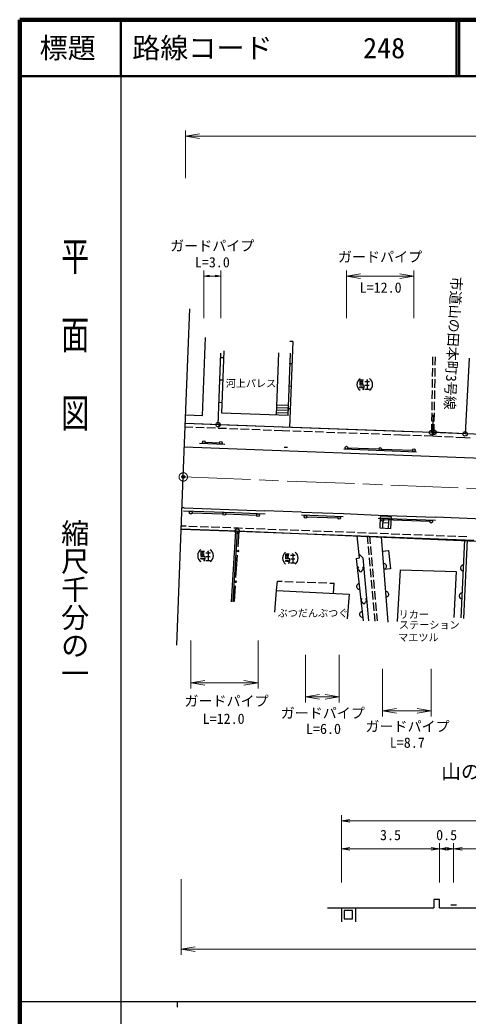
# Model space of a CAD drawing. Units: millimetres at full size, sheet at 1:1000, with parts at other scales. Extents: x 40000 to 680000, y 20000 to 380000.
# Drawn here: x 40000 to 119839, y 202409 to 380000 of the extents above; entities that cross this region are included whole.
import ezdxf
from ezdxf.enums import TextEntityAlignment as Align

# ---------------------------------------------------------------- set-up
doc = ezdxf.new("R2010")
doc.units = ezdxf.units.MM
doc.header["$LTSCALE"] = 1000
doc.header["$PDMODE"] = 32
doc.header["$PDSIZE"] = 500
doc.linetypes.add('CHAIN', pattern=[18.5, 12, -1.5, 3.5, -1.5])
for name, color, linetype, lineweight in [('M-BGD', 7, 'Continuous', 25), ('M-BMK', 2, 'CHAIN', 13), ('M-BMK-HTXT', 7, 'Continuous', 13), ('M-BMK-OTRS', 5, 'Continuous', 25), ('M-BMK-ROW', 30, 'Continuous', 25), ('M-STR-HTXT', 7, 'Continuous', 13), ('M-STR-STRC', 7, 'Continuous', 25), ('M-TTL', 2, 'Continuous', 140), ('M-TTL-BAND', 7, 'Continuous', 25), ('M-TTL-LINE', 7, 'Continuous', 50)]:
    doc.layers.add(name, color=color, linetype=linetype, lineweight=lineweight)
doc.layers.add('M-OTRS', color=6, linetype='Continuous')
doc.layers.add('M-TTL-TXT', color=7, linetype='Continuous')
doc.styles.add('@ＭＳ ゴシック', font='')
doc.styles.add('ＭＳ ゴシック', font='')
doc.styles.get('@ＭＳ ゴシック').set_extended_font_data('@MS Gothic')
doc.styles.get('ＭＳ ゴシック').set_extended_font_data('MS Gothic')

# ---------------------------------------------------------------- blocks, each defined once
blk = doc.blocks.new('open_arrow')
at = {"color": 0, "linetype": 'Continuous', "lineweight": -2}
blk.add_lwpolyline([(7.5, 1.25), (0, 0), (7.5, -1.25)], dxfattribs=at)

msp = doc.modelspace()

# ---------------------------------------------------------------- linework, layer by layer
at = {"layer": 'M-BGD'}
for p, q in [((72532, 309498), (73034, 323383)), ((88612, 322662), (88055, 307359)), ((88612, 322662), (88112, 322680)), ((75303, 307839), (75768, 320604)), ((75740, 319831), (76239, 319813)), ((75964, 309913), (76369, 321025)), ((85733, 309560), (86138, 320671)), ((87784, 309485), (88188, 320596)), ((113564, 318443), (113590, 319943)), ((113994, 318435), (114020, 319936)), ((120036, 319700), (119319, 306194)), ((88467, 318665), (87967, 318683)), ((113530, 316443), (113556, 317943)), ((113960, 316436), (113986, 317935)), ((75594, 315834), (76094, 315815)), ((88321, 314667), (87821, 314686)), ((100640, 314633), (100523, 314343)), ((100638, 314870), (100638, 315807)), ((100638, 315807), (101223, 315807)), ((100638, 315516), (101168, 315516)), ((100638, 315222), (101165, 315222)), ((101346, 314870), (100638, 314870)), ((100758, 314635), (100818, 314343)), ((100934, 314633), (100993, 314345)), ((100935, 315807), (100935, 314870)), ((101051, 314633), (101169, 314399)), ((101288, 314275), (101346, 314566)), ((101346, 314566), (101346, 314870)), ((101465, 315516), (102287, 315516)), ((101465, 315516), (102280, 315516)), ((101524, 314870), (102222, 314870)), ((101756, 315872), (101931, 315578)), ((101870, 315516), (101870, 314165)), ((113495, 314443), (113521, 315943)), ((113925, 314436), (113951, 315936)), ((101055, 314168), (101165, 314107)), ((101165, 314107), (101288, 314275)), ((101462, 314165), (102277, 314165)), ((113461, 312444), (113487, 313943)), ((113891, 312436), (113917, 313936)), ((75449, 311836), (75948, 311818)), ((85783, 310928), (87834, 310854)), ((85800, 311378), (87850, 311303)), ((113426, 310444), (113452, 311944)), ((113856, 310437), (113882, 311936)), ((69539, 309607), (72532, 309498)), ((87784, 309485), (75964, 309913)), ((85751, 310029), (87801, 309954)), ((85767, 310478), (87818, 310404)), ((88176, 310670), (87676, 310688)), ((113392, 308444), (113418, 309944)), ((113541, 305787), (113676, 309617)), ((113822, 308437), (113848, 309937)), ((70828, 307357), (69453, 307409)), ((86717, 307408), (69479, 308059)), ((72827, 307282), (71328, 307338)), ((74825, 307206), (73326, 307263)), ((75303, 307839), (75803, 307821)), ((108016, 306633), (86717, 307408)), ((113357, 306444), (113383, 307944)), ((113787, 306437), (113813, 307937)), ((76824, 307131), (75325, 307188)), ((78823, 307056), (77324, 307112)), ((80821, 306980), (79322, 307037)), ((82820, 306905), (81321, 306961)), ((84818, 306829), (83319, 306886)), ((86693, 306759), (85318, 306810)), ((88099, 306707), (86693, 306759)), ((90098, 306635), (88599, 306689)), ((92096, 306562), (90597, 306616)), ((94095, 306489), (92596, 306544)), ((96094, 306417), (94595, 306471)), ((98092, 306344), (96593, 306398)), ((100091, 306271), (98592, 306326)), ((102090, 306198), (100591, 306253)), ((104088, 306126), (102589, 306180)), ((106087, 306053), (104588, 306108)), ((107993, 305984), (106587, 306035)), ((109518, 305930), (107993, 305984)), ((113564, 306437), (108016, 306633)), ((111516, 305859), (110017, 305912)), ((113541, 305787), (112016, 305841)), ((115167, 305704), (113541, 305787)), ((119319, 306194), (113576, 306486)), ((117164, 305603), (115666, 305679)), ((119289, 305495), (117663, 305577)), ((120188, 305463), (119289, 305495)), ((129914, 305815), (119319, 306194)), ((76532, 304290), (71966, 304470)), ((87085, 303845), (87695, 303858)), ((110677, 302963), (97687, 303451)), ((69135, 292507), (78219, 292168)), ((78219, 292168), (83715, 291963)), ((90166, 291748), (97608, 291495)), ((68766, 289818), (69593, 289788)), ((70093, 289769), (71592, 289713)), ((72092, 289695), (73590, 289639)), ((74090, 289620), (75589, 289565)), ((76089, 289546), (77588, 289490)), ((103833, 291195), (114029, 290835)), ((68743, 289219), (78891, 288841)), ((78395, 288860), (77612, 276257)), ((78695, 288849), (77911, 276238)), ((78087, 289472), (78914, 289441)), ((78853, 286077), (79033, 288836)), ((78891, 288841), (120887, 287247)), ((78914, 289441), (79677, 289412)), ((80176, 289393), (81675, 289336)), ((82175, 289317), (83674, 289260)), ((84173, 289241), (85672, 289184)), ((86172, 289165), (87671, 289108)), ((88171, 289089), (89669, 289033)), ((90169, 289014), (91668, 288957)), ((92168, 288938), (93667, 288881)), ((94166, 288862), (95665, 288805)), ((96165, 288786), (97664, 288729)), ((98163, 288710), (99662, 288653)), ((100525, 284132), (100100, 288036)), ((100162, 288634), (101661, 288577)), ((102041, 286615), (101918, 287967)), ((102160, 288558), (103659, 288501)), ((102472, 286627), (102352, 287950)), ((104159, 288482), (105658, 288425)), ((105606, 272617), (104408, 287872)), ((106158, 288406), (107656, 288349)), ((108156, 288330), (109655, 288274)), ((110155, 288255), (111654, 288198)), ((112153, 288179), (113652, 288122)), ((114152, 288103), (115651, 288046)), ((116150, 288027), (117649, 287970)), ((118149, 287951), (119648, 287894)), ((102221, 284624), (102086, 286118)), ((102652, 284635), (102517, 286129)), ((119219, 287310), (118571, 273413)), ((119656, 287293), (119004, 273291)), ((72280, 284342), (72280, 285280)), ((72280, 285280), (72866, 285280)), ((72280, 284989), (72811, 284989)), ((72280, 284695), (72807, 284695)), ((72988, 284342), (72280, 284342)), ((72578, 285280), (72578, 284342)), ((72988, 284038), (72988, 284342)), ((73108, 284989), (73929, 284989)), ((73108, 284989), (73923, 284989)), ((73166, 284342), (73865, 284342)), ((73399, 285345), (73574, 285050)), ((73512, 284989), (73512, 283638)), ((78494, 280589), (78755, 284580)), ((87383, 283902), (87383, 284840)), ((87383, 284840), (87968, 284840)), ((87383, 284549), (87913, 284549)), ((87383, 284255), (87910, 284255)), ((87680, 284840), (87680, 283902)), ((88210, 284549), (89032, 284549)), ((88210, 284549), (89025, 284549)), ((88501, 284904), (88676, 284610)), ((88615, 284549), (88615, 283197)), ((100460, 284733), (101110, 284102)), ((104611, 285283), (105650, 285413)), ((105650, 285413), (106021, 282141)), ((72283, 284106), (72166, 283816)), ((72400, 284108), (72461, 283816)), ((72577, 284106), (72635, 283818)), ((72694, 284106), (72811, 283871)), ((72697, 283641), (72807, 283579)), ((72807, 283579), (72930, 283747)), ((72930, 283747), (72988, 284038)), ((73105, 283638), (73920, 283638)), ((87385, 283666), (87268, 283376)), ((88091, 283902), (87383, 283902)), ((87503, 283668), (87563, 283376)), ((87679, 283666), (87738, 283377)), ((87796, 283666), (87914, 283431)), ((87800, 283200), (87910, 283139)), ((87910, 283139), (88033, 283307)), ((88033, 283307), (88091, 283598)), ((88091, 283598), (88091, 283902)), ((88207, 283197), (89022, 283197)), ((88269, 283902), (88967, 283902)), ((99931, 283969), (100525, 284132)), ((99931, 283969), (101122, 272889)), ((101110, 284102), (102121, 272898)), ((102402, 282632), (102266, 284126)), ((102833, 282643), (102697, 284137)), ((102582, 280640), (102447, 282134)), ((103013, 280651), (102878, 282145)), ((106021, 282141), (104867, 282032)), ((107268, 272781), (107789, 281964)), ((107789, 281964), (117701, 281660)), ((117701, 281660), (117291, 273454)), ((78216, 276333), (78396, 279092)), ((85736, 278257), (85872, 279946)), ((85872, 279946), (86695, 279917)), ((87194, 279899), (88694, 279846)), ((89193, 279828), (90692, 279775)), ((91192, 279757), (92691, 279704)), ((93191, 279686), (94690, 279633)), ((95189, 279616), (96012, 279586)), ((95867, 277773), (96012, 279586)), ((102763, 278648), (102627, 280142)), ((103193, 278659), (103058, 280153)), ((85429, 274429), (85736, 278257)), ((85736, 278257), (98665, 277639)), ((98665, 277639), (98312, 273246)), ((102943, 276656), (102808, 278150)), ((103374, 276667), (103239, 278161)), ((103124, 274664), (102988, 276158)), ((103554, 274676), (103419, 276169)), ((103291, 272815), (103169, 274166)), ((103719, 272854), (103599, 274178)), ((114769, 223221), (113769, 223221)), ((113769, 223221), (113769, 221721)), ((114769, 221721), (114769, 223221)), ((116769, 222221), (117769, 222221)), ((94769, 221721), (113769, 221721)), ((97269, 221721), (97269, 219221)), ((97769, 221221), (97769, 219721)), ((99269, 221221), (97769, 221221)), ((99269, 219721), (99269, 221221)), ((99769, 221721), (99769, 219221)), ((114769, 221721), (117269, 221721)), ((117269, 221721), (134769, 221721)), ((97769, 219721), (99269, 219721))]:
    msp.add_line(p, q, dxfattribs=at)
for centre in [(78804, 285329), (78445, 279840)]:
    msp.add_circle(centre, 150, dxfattribs=at)
for centre, radius, start, end in [((101298, 315016), 1264, 123.85503, 236.14497), ((101569, 315016), 1264, 303.85503, 56.14497), ((72940, 284489), 1264, 123.85503, 236.14497), ((73212, 284489), 1264, 303.85503, 56.14497), ((88043, 284049), 1264, 123.85503, 236.14497), ((88314, 284049), 1264, 303.85503, 56.14497), ((100486, 282189), 299, 113.44836, 257.2818), ((100888, 282189), 299, 282.7182, 66.55164), ((104823, 282586), 500, 274.48762, 94.48762), ((118986, 282315), 500, 87.33404, 267.33404), ((100687, 281880), 267, 176.52859, 3.47141), ((100466, 278998), 500, 96.13618, 276.13618), ((105214, 277602), 500, 274.48762, 94.48762), ((118753, 277321), 500, 87.33404, 267.33404), ((101075, 276519), 299, 113.44836, 257.2818), ((101275, 276210), 267, 176.52859, 3.47141), ((101476, 276519), 299, 282.7182, 66.55164), ((101000, 274026), 500, 96.13618, 276.13618)]:
    msp.add_arc(centre, radius, start, end, dxfattribs=at)
at = {"layer": 'M-BMK'}
msp.add_line((69106, 298525), (136147, 295895), dxfattribs=at)
msp.add_circle((69106, 298525), 750, dxfattribs=at)
at = {"layer": 'M-BMK-OTRS'}
for p, q in [((69106, 298525), (70277, 328502)), ((67936, 268548), (69106, 298525))]:
    msp.add_line(p, q, dxfattribs=at)
at = {"layer": 'M-BMK-ROW'}
for points in [[(428579, 305155), (403449, 304935), (367526, 304618), (354545, 304516), (342234, 304421), (326125, 304270), (267241, 303742), (262909, 303732), (234549, 304802), (225491, 304847), (202034, 304638), (190310, 304539), (162509, 304619), (153665, 304912), (119319, 306194), (113357, 306444), (75303, 307839), (69479, 308059)], [(184369, 286190), (173780, 286147), (173771, 285221), (152980, 285636), (78695, 288849), (68743, 289219)]]:
    msp.add_lwpolyline(points, dxfattribs=at)
at = {"layer": 'M-OTRS'}
msp.add_point((69106, 298525), dxfattribs=at)
at = {"layer": 'M-STR-HTXT'}
for p, q in [((69479, 351794), (69479, 360294)), ((69479, 359294), (445578, 359294)), ((72777, 326837), (72777, 335337)), ((72777, 334337), (75775, 334337)), ((75775, 326837), (75775, 335337)), ((98197, 326837), (98197, 335337)), ((98197, 334337), (110189, 334337)), ((110189, 326837), (110189, 335337)), ((70423, 269337), (70423, 260837)), ((82414, 269337), (82414, 260837)), ((90886, 266837), (90886, 258337)), ((96882, 266837), (96882, 258337)), ((104572, 264337), (104572, 255837)), ((113266, 264337), (113266, 255837)), ((70423, 261837), (82414, 261837)), ((90886, 259337), (96882, 259337)), ((104572, 256837), (113266, 256837)), ((97269, 226221), (97269, 238221)), ((97269, 237221), (191019, 237221)), ((114769, 226221), (114769, 233221)), ((117269, 226221), (117269, 233221)), ((97269, 232221), (114769, 232221)), ((114769, 232221), (117269, 232221)), ((117269, 232221), (171019, 232221)), ((68743, 226837), (68743, 213337)), ((68743, 214337), (277675, 214337))]:
    msp.add_line(p, q, dxfattribs=at)
at = {"layer": 'M-STR-STRC'}
for p, q in [((69316, 303900), (122354, 301897)), ((73027, 304729), (75525, 304630)), ((98447, 303722), (103943, 303516)), ((104443, 303497), (109939, 303291)), ((69231, 293025), (68892, 293038)), ((69231, 293025), (83640, 292475)), ((70672, 292149), (76169, 291944)), ((76668, 291926), (82164, 291721)), ((90183, 292248), (83640, 292475)), ((90183, 292248), (97625, 291995)), ((91136, 291415), (96632, 291228)), ((97625, 291995), (103850, 291695)), ((103850, 291695), (114046, 291335)), ((104180, 291428), (104092, 289430)), ((106178, 291340), (104180, 291428)), ((106090, 289342), (106178, 291340)), ((127008, 290816), (114046, 291335)), ((104636, 289491), (104710, 291189)), ((104676, 290405), (105666, 290362)), ((113017, 290571), (104822, 290860)), ((105701, 291156), (105626, 289453)), ((104092, 289430), (106090, 289342))]:
    msp.add_line(p, q, dxfattribs=at)
for centre in [(72777, 304738), (75775, 304620), (98197, 303732), (104193, 303507), (110189, 303282), (70423, 292158), (76418, 291935), (82414, 291711), (90886, 291424), (96882, 291220), (104572, 290869), (113266, 290562)]:
    msp.add_circle(centre, 250, dxfattribs=at)
at = {"layer": 'M-TTL'}
for p, q in [((40000, 380000), (40000, 20000)), ((680000, 380000), (40000, 380000))]:
    msp.add_line(p, q, dxfattribs=at)
at = {"layer": 'M-TTL-BAND'}
for p, q in [((58000, 370000), (58000, 20000)), ((40000, 205000), (579000, 205000)), ((68000, 205000), (68000, 204000))]:
    msp.add_line(p, q, dxfattribs=at)
at = {"layer": 'M-TTL-BAND', "color": 30}
for centre in [(75303, 307839), (113357, 306444), (113788, 306475), (119319, 306194), (78695, 288849)]:
    msp.add_circle(centre, 400, dxfattribs=at)
at = {"layer": 'M-TTL-LINE'}
for p, q in [((58000, 380000), (58000, 370000)), ((117750, 380000), (117750, 370000)), ((118250, 380000), (118250, 370000)), ((40000, 370000), (680000, 370000))]:
    msp.add_line(p, q, dxfattribs=at)

# ---------------------------------------------------------------- block references
at = {"layer": 'M-STR-HTXT'}
for p, xscale, yscale in [((69479, 359294), 333, 333), ((72777, 334337), 133, 133), ((98197, 334337), 333, 333), ((70423, 261837), 333, 333), ((90886, 259337), 333, 333), ((104572, 256837), 333, 333), ((97269, 237221), 200, 200), ((97269, 232221), 200, 200), ((114769, 232221), 200, 200), ((117269, 232221), 200, 200), ((68743, 214337), 333, 333)]:
    msp.add_blockref('open_arrow', p, dxfattribs=dict(at, xscale=xscale, yscale=yscale))
at = {"layer": 'M-STR-HTXT', "rotation": 180}
for p, xscale, yscale in [((75775, 334337), 133, 133), ((110189, 334337), 333, 333), ((82414, 261837), 333, 333), ((96882, 259337), 333, 333), ((113266, 256837), 333, 333), ((114769, 232221), 200, 200), ((117269, 232221), 200, 200)]:
    msp.add_blockref('open_arrow', p, dxfattribs=dict(at, xscale=xscale, yscale=yscale))

# ---------------------------------------------------------------- texts
at = {"layer": 'M-BGD', "style": 'ＭＳ ゴシック'}
for s, p in [('河上パレス', (81162, 315195)), ('ぶつだんぶつぐ', (92216, 274245)), ('リカー', (110157, 273996)), ('ステーション', (112931, 272147)), ('マエツル', (110994, 269902))]:
    msp.add_text(s, height=1320, dxfattribs=at).set_placement(p, align=Align.MIDDLE_CENTER)
at = {"layer": 'M-BMK-HTXT', "style": 'ＭＳ ゴシック'}
msp.add_text('市道山の田本町3号線', height=1833, rotation=266.961, dxfattribs=at).set_placement((116540, 310508), align=Align.MIDDLE_RIGHT)
msp.add_text('山の田本町', height=2566, dxfattribs=at).set_placement((123816, 245974), align=Align.MIDDLE_CENTER)
at = {"layer": 'M-STR-HTXT', "style": 'ＭＳ ゴシック'}
for p in [(74261, 339730), (104159, 337755), (76812, 258577), (93951, 256427), (109056, 254053)]:
    msp.add_text('ガードパイプ', height=1833, dxfattribs=at).set_placement(p, align=Align.MIDDLE_CENTER)
for s, p in [('L=3.0', (74276, 335337)), ('L=12.0', (104258, 330821)), ('L=12.0', (76284, 253954)), ('L=6.0', (94083, 252156)), ('L=8.7', (109011, 249694)), ('3.5', (106019, 233221)), ('0.5', (116019, 233221))]:
    msp.add_text(s, height=1833, dxfattribs=at).set_placement(p, align=Align.BOTTOM_CENTER)
at = {"layer": 'M-TTL-BAND', "style": '@ＭＳ ゴシック', "width": 1.4}
msp.add_text('平  面  図', height=3666, rotation=270, dxfattribs=at).set_placement((49777, 306475), align=Align.MIDDLE_RIGHT)
at = {"layer": 'M-TTL-BAND', "style": '@ＭＳ ゴシック'}
msp.add_text('縮尺千分の一', height=3666, rotation=270, dxfattribs=at).set_placement((49777, 261030), align=Align.MIDDLE_RIGHT)
at = {"layer": 'M-TTL-TXT', "style": 'ＭＳ ゴシック'}
msp.add_text('標題', height=3666, dxfattribs=at).set_placement((48500, 375000), align=Align.MIDDLE_CENTER)
for s, p in [('路線コード', (60000, 375000)), ('248', (101142, 375000))]:
    msp.add_text(s, height=3666, dxfattribs=at).set_placement(p, align=Align.MIDDLE_LEFT)

doc.saveas('drawing.dxf')
